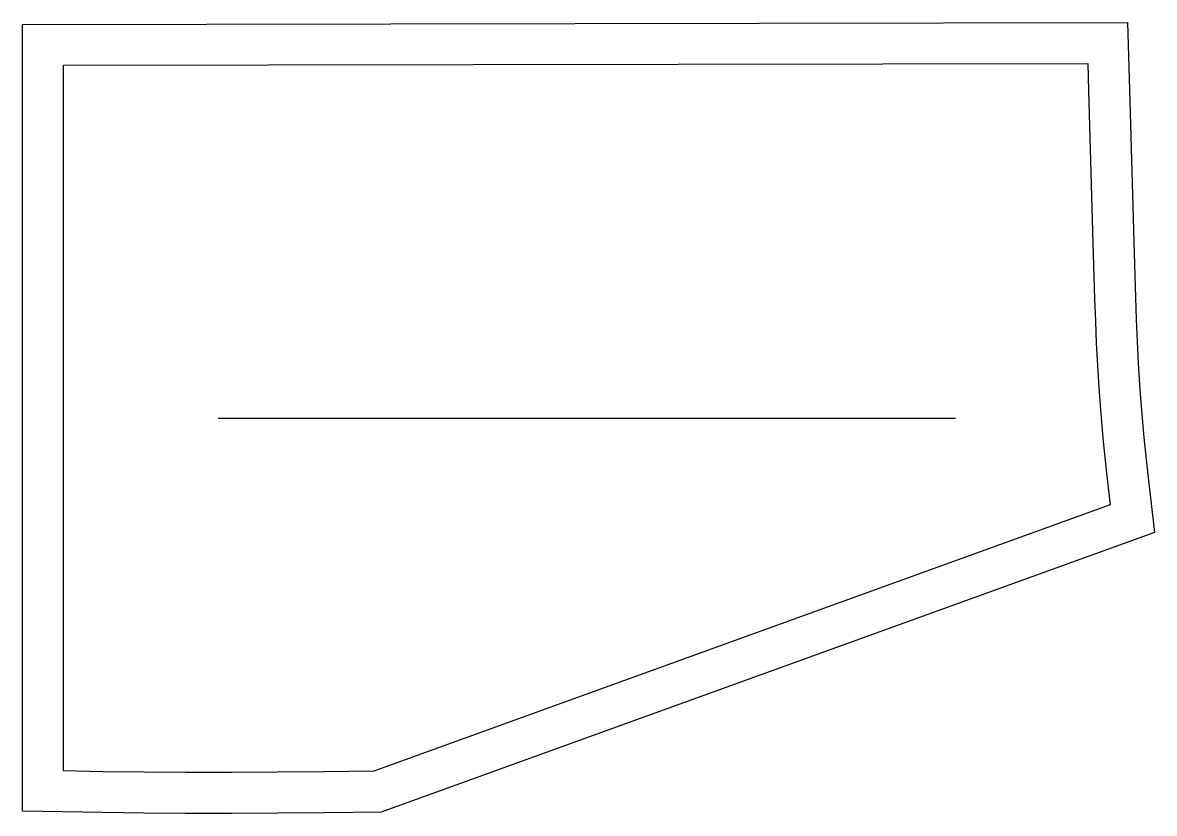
# Model space of a CAD drawing. Header units: inches. Extents: x 0 to 10.9, y 0 to 7.6.
import ezdxf

# ---------------------------------------------------------------- set-up
doc = ezdxf.new("R2010")
doc.units = ezdxf.units.IN

msp = doc.modelspace()

# ---------------------------------------------------------------- linework, layer by layer
at = {"layer": 'T001L001'}
for points in [[(10.877, 2.698), (3.446, 0.011), (2.898, 0.005), (2.453, 0.002), (2.008, 0), (1.561, 0), (1.164, 0.002), (0.766, 0.007), (0, 0.02), (0, 7.578), (10.618, 7.595), (10.637, 6.951), (10.683, 5.38), (10.689, 5.167), (10.696, 4.955), (10.703, 4.744), (10.712, 4.533), (10.722, 4.324), (10.735, 4.116), (10.75, 3.909), (10.777, 3.61), (10.808, 3.31), (10.877, 2.698)], [(10.451, 2.963), (3.375, 0.404), (2.894, 0.399), (2.451, 0.395), (2.007, 0.393), (1.562, 0.393), (1.167, 0.396), (0.771, 0.4), (0.393, 0.407), (0.394, 7.185), (10.236, 7.201), (10.244, 6.939), (10.289, 5.369), (10.296, 5.155), (10.302, 4.942), (10.31, 4.729), (10.318, 4.515), (10.329, 4.302), (10.342, 4.089), (10.358, 3.876), (10.385, 3.572), (10.417, 3.267), (10.451, 2.963)], [(1.879, 3.797), (8.966, 3.797)]]:
    msp.add_lwpolyline(points, dxfattribs=at)

doc.saveas('drawing.dxf')
